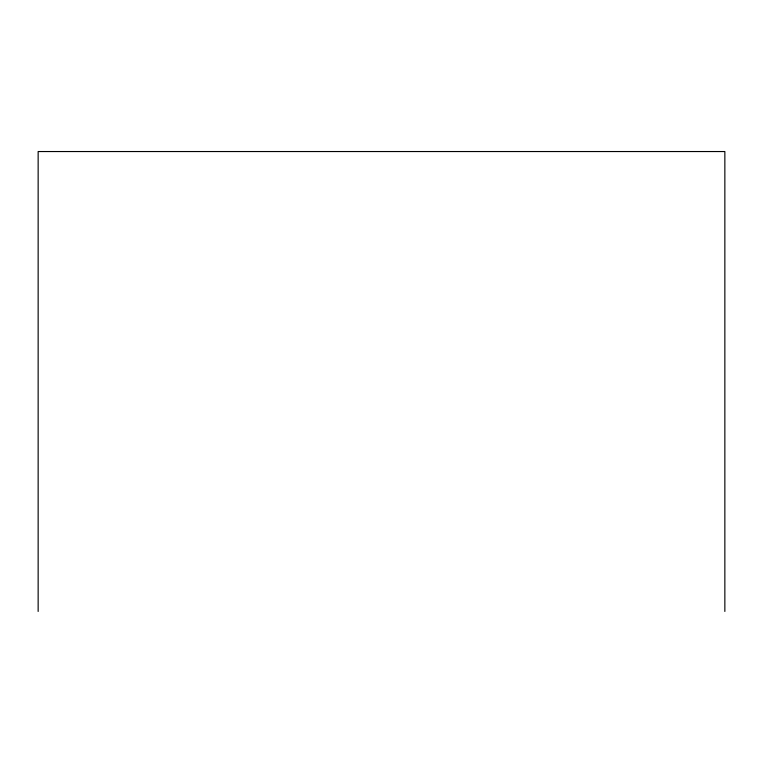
<?xml version="1.0" encoding="UTF-8"?>
<svg xmlns="http://www.w3.org/2000/svg" width="763" height="763" viewBox="0 0 763 763"><rect width="100%" height="100%" fill="white"/><g stroke="black" fill="none" stroke-linecap="round" stroke-linejoin="round"><path stroke-width="1.14" d="M724.85 611.459L724.85 151.541L38.15 151.541L38.15 611.459"/></g></svg>
